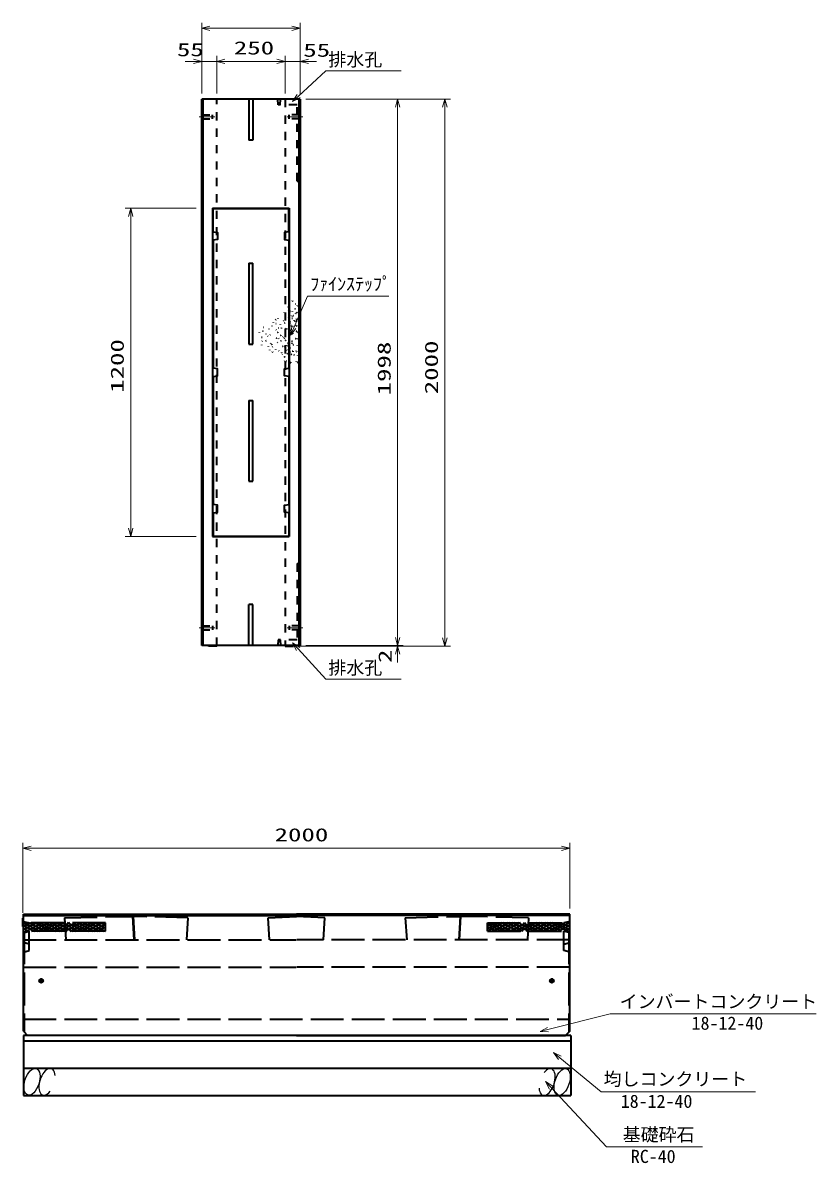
# Model space of a CAD drawing. Units: millimetres on the paper. Extents: x 15 to 1218, y 7 to 859.
# Drawn here: x 109.8 to 254.7, y 464.8 to 673.2 of the extents above; entities that cross this region are included whole.
import ezdxf
from ezdxf.enums import TextEntityAlignment as Align

# ---------------------------------------------------------------- set-up
doc = ezdxf.new("R2010")
doc.units = ezdxf.units.MM
for name, pattern in [('DASHED', [7.5, 6, -1.5]), ('USER2', [18.5, 12, -1.5, 3.5, -1.5]), ('USER3', [3, 1.5, -1.5])]:
    doc.linetypes.add(name, pattern=pattern)
for name, color, linetype, lineweight in [('D-BMK（構造物基準線）', 2, 'USER2', 18), ('D-STR-DIM（寸法）', 7, 'Continuous', 13), ('D-STR-HTXT(均しCON-旗)', 7, 'Continuous', 13), ('D-STR-HTXT(基礎砕石-旗)', 7, 'Continuous', 13), ('D-STR-HTXT（WS-旗）', 7, 'Continuous', 13), ('D-STR-HTXT（旗上げ）', 7, 'Continuous', 13), ('D-STR-STRC', 7, 'Continuous', 13), ('D-STR-STRF(グリ)', 7, 'Continuous', 25), ('D-STR（構造物）', 1, 'Continuous', 35)]:
    doc.layers.add(name, color=color, linetype=linetype, lineweight=lineweight)
doc.styles.add('ＭＳ ゴシック', font='')
doc.styles.get('ＭＳ ゴシック').set_extended_font_data('MS Gothic')

# ---------------------------------------------------------------- blocks, each defined once
blk = doc.blocks.new('_Open30')
at = {"color": 7, "linetype": 'Continuous', "lineweight": 13}
for p, q in [((-1, 0.2679), (0, 0)), ((0, 0), (-1, -0.2679)), ((0, 0), (-1, 0))]:
    blk.add_line(p, q, dxfattribs=at)

msp = doc.modelspace()

# ---------------------------------------------------------------- linework, layer by layer
at = {"layer": 'D-BMK（構造物基準線）'}
for p, q in [((141.986, 656.035), (144.835, 656.035)), ((160.91, 656.035), (158.061, 656.035)), ((141.986, 562.635), (144.835, 562.635)), ((160.91, 562.635), (158.061, 562.635))]:
    msp.add_line(p, q, dxfattribs=at)
at = {"layer": 'D-STR-DIM（寸法）'}
for p, q in [((142.448, 667.182), (142.448, 673.232)), ((143.948, 672.232), (158.948, 672.232)), ((160.448, 667.212), (160.448, 673.232)), ((142.448, 660.285), (142.448, 667.182)), ((145.198, 660.337), (145.198, 667.182)), ((145.198, 660.285), (145.198, 667.182)), ((157.698, 660.285), (157.698, 667.182)), ((157.698, 660.322), (157.698, 667.182)), ((160.448, 660.255), (160.448, 667.182)), ((140.948, 666.182), (139.448, 666.182)), ((142.448, 666.182), (145.198, 666.182)), ((146.698, 666.182), (148.198, 666.182)), ((146.698, 666.182), (156.198, 666.182)), ((156.198, 666.182), (154.698, 666.182)), ((157.698, 666.182), (160.448, 666.182)), ((161.948, 666.182), (163.448, 666.182)), ((161.448, 659.285), (179.236, 659.285)), ((177.799, 659.285), (187.876, 659.285)), ((178.236, 560.885), (178.236, 657.785)), ((186.876, 560.785), (186.876, 657.785)), ((141.448, 639.335), (128.484, 639.335)), ((129.484, 580.835), (129.484, 637.835)), ((141.448, 579.335), (128.484, 579.335)), ((178.236, 560.885), (178.236, 562.385)), ((160.198, 559.285), (179.236, 559.285)), ((161.448, 559.385), (179.236, 559.385)), ((161.448, 559.385), (179.236, 559.385)), ((176.799, 559.285), (187.876, 559.285)), ((178.236, 559.385), (178.236, 559.285)), ((178.236, 557.785), (178.236, 556.285))]:
    msp.add_line(p, q, dxfattribs=at)
at = {"layer": 'D-STR-HTXT(均しCON-旗)'}
for points in [[(254.711, 492.08), (217.078, 492.032), (205.715, 489.167)], [(243.635, 477.798), (215.427, 477.798), (207.868, 484.012)]]:
    msp.add_lwpolyline(points, dxfattribs=at)
at = {"layer": 'D-STR-HTXT(基礎砕石-旗)'}
msp.add_lwpolyline([(233.95, 467.719), (216.379, 467.719), (206.289, 478.585)], dxfattribs=at)
at = {"layer": 'D-STR-HTXT（WS-旗）'}
for points in [[(178.902, 664.431), (165.113, 664.431), (160.156, 659.842)], [(178.902, 553.237), (165.113, 553.237), (160.066, 558.769)]]:
    msp.add_lwpolyline(points, dxfattribs=at)
at = {"layer": 'D-STR-HTXT（旗上げ）'}
msp.add_lwpolyline([(176.62, 623.244), (161.791, 623.244), (159.291, 617.493)], dxfattribs=at)
at = {"layer": 'D-STR-STRC'}
for p, q in [((109.778, 510.529), (109.778, 523.324)), ((209.678, 511.284), (209.678, 523.324)), ((111.278, 522.324), (208.178, 522.324))]:
    msp.add_line(p, q, dxfattribs=at)
at = {"layer": 'D-STR-STRF(グリ)'}
for centre, major_axis in [((111.454, 479.632), (0.79, 2.421)), ((208.303, 479.585), (-0.79, -2.421))]:
    msp.add_ellipse(centre, major_axis=major_axis, ratio=0.5139, dxfattribs=at)
for centre, major_axis in [((114.194, 479.632), (0.79, 2.421)), ((205.562, 479.585), (-0.79, -2.421))]:
    msp.add_ellipse(centre, major_axis=major_axis, ratio=0.5139, start_param=5.3575563, end_param=10.3750652, dxfattribs=at)
at = {"layer": 'D-STR（構造物）'}
for p, q in [((142.448, 559.385), (142.448, 659.285)), ((160.448, 659.285), (142.448, 659.285)), ((142.698, 559.385), (142.698, 659.285)), ((151.073, 659.285), (151.073, 651.785)), ((151.823, 659.285), (151.823, 651.785)), ((160.198, 659.285), (160.198, 559.385)), ((160.448, 659.285), (160.448, 559.385)), ((151.823, 651.785), (151.073, 651.785)), ((144.448, 639.335), (144.448, 579.335)), ((144.448, 639.335), (158.448, 639.335)), ((144.523, 635.01), (144.523, 639.26)), ((144.523, 639.26), (158.373, 639.26)), ((158.373, 635.01), (158.373, 639.26)), ((158.448, 639.335), (158.448, 579.335)), ((144.523, 633.51), (144.523, 610.085)), ((158.373, 633.51), (158.373, 610.085)), ((151.073, 629.26), (151.073, 614.51)), ((151.073, 629.26), (151.823, 629.26)), ((151.823, 614.51), (151.823, 629.26)), ((158.216, 621.333), (158.269, 621.28)), ((158.269, 621.28), (158.322, 621.333)), ((158.33, 622.188), (158.402, 622.168)), ((158.955, 622.363), (159.013, 622.411)), ((159.013, 622.411), (159.061, 622.354)), ((159.531, 621.857), (159.606, 621.857)), ((159.878, 621.472), (159.931, 621.525)), ((159.931, 621.525), (159.985, 621.472)), ((157.562, 620.197), (157.555, 620.271)), ((157.85, 619.599), (157.779, 619.625)), ((158.309, 620.61), (158.244, 620.573)), ((158.263, 619.483), (158.294, 619.415)), ((158.479, 619.788), (158.418, 619.745)), ((158.479, 619.788), (158.522, 619.726)), ((158.696, 620.461), (158.622, 620.474)), ((158.913, 619.611), (158.974, 619.654)), ((158.974, 619.654), (159.017, 619.593)), ((159.035, 620.389), (159.06, 620.46)), ((159.243, 619.714), (159.311, 619.745)), ((159.515, 620.924), (159.442, 620.905)), ((159.495, 620.997), (159.515, 620.924)), ((159.632, 620.087), (159.645, 620.161)), ((159.645, 620.161), (159.719, 620.148)), ((159.826, 620.287), (159.888, 620.33)), ((159.888, 620.33), (159.931, 620.269)), ((153.791, 617.528), (153.716, 617.535)), ((154.756, 617.238), (154.763, 617.312)), ((155.235, 617.852), (155.309, 617.859)), ((155.544, 618.36), (155.563, 618.432)), ((156.016, 618.942), (155.963, 618.995)), ((155.992, 618.235), (156.057, 618.273)), ((156.01, 617.145), (156.042, 617.077)), ((156.016, 618.942), (156.07, 618.995)), ((156.432, 619.119), (156.395, 619.184)), ((156.5, 617.386), (156.425, 617.392)), ((156.808, 618.122), (156.782, 618.052)), ((157.059, 617.408), (156.991, 617.376)), ((157.059, 617.408), (157.027, 617.476)), ((157.398, 618.74), (157.34, 618.691)), ((157.583, 618.404), (157.644, 618.361)), ((157.644, 618.361), (157.601, 618.299)), ((157.747, 617.302), (157.699, 617.359)), ((157.999, 617.263), (157.934, 617.226)), ((157.961, 617.328), (157.999, 617.263)), ((158.225, 618.003), (158.3, 617.997)), ((158.59, 618.374), (158.665, 618.374)), ((158.609, 618.545), (158.596, 618.619)), ((158.676, 617.056), (158.656, 617.129)), ((158.834, 617.853), (158.761, 617.833)), ((159.022, 619.184), (158.947, 619.19)), ((158.996, 617.815), (159.058, 617.772)), ((159.058, 617.772), (159.015, 617.711)), ((159.365, 618.767), (159.317, 618.825)), ((159.476, 618.71), (159.415, 618.667)), ((159.519, 618.648), (159.476, 618.71)), ((159.677, 617.86), (159.751, 617.873)), ((159.768, 618.657), (159.694, 618.67)), ((159.751, 617.873), (159.764, 617.799)), ((159.755, 618.584), (159.768, 618.657)), ((159.759, 619.035), (159.796, 619.1)), ((159.796, 619.1), (159.861, 619.063)), ((152.951, 616.615), (152.932, 616.543)), ((153.403, 615.739), (153.478, 615.739)), ((153.508, 615.022), (153.45, 614.973)), ((153.634, 616.839), (153.577, 616.791)), ((153.682, 616.781), (153.634, 616.839)), ((154.227, 616.284), (154.152, 616.284)), ((154.172, 615.033), (154.237, 615.071)), ((154.237, 615.071), (154.199, 615.136)), ((154.606, 615.9), (154.553, 615.953)), ((154.974, 616.201), (155.006, 616.269)), ((156.112, 615.597), (156.112, 615.522)), ((156.187, 615.597), (156.112, 615.597)), ((156.285, 616.648), (156.342, 616.696)), ((156.342, 616.696), (156.391, 616.639)), ((156.58, 615.469), (156.561, 615.542)), ((156.861, 616.142), (156.936, 616.142)), ((156.963, 615.077), (156.895, 615.045)), ((156.936, 616.142), (156.936, 616.067)), ((156.994, 615.009), (156.963, 615.077)), ((157.261, 615.81), (157.208, 615.757)), ((157.54, 615.575), (157.483, 615.527)), ((157.54, 615.575), (157.588, 615.517)), ((157.725, 615.239), (157.787, 615.196)), ((157.787, 615.196), (157.744, 615.135)), ((158.44, 616.656), (158.402, 616.591)), ((158.43, 615.246), (158.487, 615.295)), ((158.487, 615.295), (158.439, 615.352)), ((158.603, 617.037), (158.676, 617.056)), ((158.862, 616.3), (158.849, 616.226)), ((158.997, 615.061), (158.924, 615.081)), ((158.977, 614.989), (158.997, 615.061)), ((159.117, 616.489), (159.055, 616.446)), ((159.117, 616.489), (159.16, 616.428)), ((159.557, 615.502), (159.619, 615.545)), ((159.619, 615.545), (159.662, 615.484)), ((159.807, 616.805), (159.733, 616.792)), ((159.82, 616.731), (159.807, 616.805)), ((159.91, 615.493), (159.897, 615.419)), ((160.049, 616.634), (159.988, 616.677)), ((160.006, 616.573), (160.049, 616.634)), ((151.073, 614.51), (151.823, 614.51)), ((153.368, 614.384), (153.349, 614.311)), ((154.613, 614.074), (154.587, 614.003)), ((154.832, 613.427), (154.864, 613.359)), ((155.067, 614.538), (155.048, 614.611)), ((155.251, 614.45), (155.186, 614.413)), ((155.251, 614.45), (155.289, 614.385)), ((155.355, 613.003), (155.413, 613.051)), ((155.375, 613.981), (155.428, 614.035)), ((155.413, 613.051), (155.461, 612.994)), ((155.991, 613.489), (156.011, 613.562)), ((156.248, 614.826), (156.319, 614.801)), ((156.511, 613.327), (156.518, 613.253)), ((157.037, 612.955), (157.037, 612.88)), ((157.293, 614.06), (157.225, 614.028)), ((157.325, 613.992), (157.293, 614.06)), ((157.571, 613.958), (157.545, 613.887)), ((157.913, 613.408), (157.841, 613.427)), ((157.894, 613.335), (157.913, 613.408)), ((158.066, 614.16), (157.993, 614.141)), ((158.12, 614.609), (158.045, 614.609)), ((158.046, 614.233), (158.066, 614.16)), ((158.334, 613.46), (158.281, 613.513)), ((158.281, 613.407), (158.334, 613.46)), ((158.443, 614.832), (158.368, 614.839)), ((158.65, 613.006), (158.582, 613.038)), ((158.591, 613.785), (158.666, 613.785)), ((158.976, 614.688), (158.904, 614.669)), ((158.996, 614.615), (158.976, 614.688)), ((159.103, 613.177), (159.03, 613.197)), ((159.103, 613.177), (159.083, 613.105)), ((159.163, 614.33), (159.22, 614.378)), ((159.22, 614.378), (159.172, 614.436)), ((159.687, 613.175), (159.693, 613.25)), ((159.883, 613.022), (159.835, 613.08)), ((159.916, 614.296), (159.909, 614.221)), ((157.153, 612.663), (157.1, 612.61)), ((157.582, 612.132), (157.507, 612.132)), ((157.567, 611.353), (157.535, 611.285)), ((157.582, 612.207), (157.582, 612.132)), ((157.932, 611.37), (157.879, 611.423)), ((157.879, 611.317), (157.932, 611.37)), ((158.137, 612.725), (158.079, 612.677)), ((158.137, 612.725), (158.088, 612.782)), ((158.226, 612.65), (158.226, 612.725)), ((158.387, 611.629), (158.44, 611.576)), ((158.688, 611.154), (158.756, 611.122)), ((158.756, 611.122), (158.725, 611.054)), ((158.758, 612.649), (158.832, 612.642)), ((158.832, 612.642), (158.826, 612.568)), ((159.326, 612.494), (159.269, 612.446)), ((159.278, 612.552), (159.326, 612.494)), ((159.793, 611.291), (159.8, 611.366)), ((159.932, 611.09), (159.989, 611.138)), ((159.989, 611.138), (159.941, 611.196)), ((160.016, 612.337), (160.022, 612.412)), ((144.523, 608.585), (144.523, 585.16)), ((158.373, 608.585), (158.373, 585.16)), ((151.073, 604.16), (151.823, 604.16)), ((151.073, 604.16), (151.073, 589.41)), ((151.823, 589.41), (151.823, 604.16)), ((151.073, 589.41), (151.823, 589.41)), ((144.523, 583.66), (144.523, 579.41)), ((158.373, 583.66), (158.373, 579.41)), ((144.448, 579.335), (158.448, 579.335)), ((144.523, 579.41), (158.373, 579.41)), ((151.073, 559.385), (151.073, 566.885)), ((151.823, 566.885), (151.073, 566.885)), ((151.823, 559.385), (151.823, 566.885)), ((160.448, 559.385), (142.448, 559.385)), ((143.698, 559.285), (143.598, 559.385)), ((145.198, 559.285), (143.698, 559.285)), ((145.198, 559.285), (145.298, 559.385)), ((157.698, 559.285), (157.598, 559.385)), ((157.698, 559.285), (159.198, 559.285)), ((159.198, 559.285), (159.298, 559.385)), ((109.778, 509.529), (109.878, 509.629)), ((109.778, 508.029), (109.778, 509.529)), ((109.878, 488.858), (109.878, 510.284)), ((109.878, 510.284), (159.778, 510.284)), ((109.878, 510.034), (159.728, 510.034)), ((209.678, 510.284), (159.778, 510.284)), ((209.678, 510.034), (159.828, 510.034)), ((209.678, 488.858), (209.678, 510.284)), ((109.778, 508.029), (109.878, 507.929)), ((113.128, 498.551), (113.128, 497.651)), ((206.428, 498.551), (206.428, 497.651)), ((112.678, 498.101), (113.578, 498.101)), ((206.878, 498.101), (205.978, 498.101)), ((109.878, 488.858), (110.628, 488.108)), ((209.878, 488.108), (109.878, 488.108)), ((109.878, 488.108), (109.878, 487.108)), ((159.778, 488.108), (110.628, 488.108)), ((159.778, 488.108), (208.928, 488.108)), ((209.678, 488.858), (208.928, 488.108)), ((209.878, 488.108), (209.878, 487.108)), ((109.878, 487.108), (209.878, 487.108)), ((109.878, 487.108), (209.878, 487.108)), ((109.878, 487.108), (109.878, 482.108)), ((209.878, 487.108), (209.878, 482.108)), ((109.878, 482.108), (209.878, 482.108)), ((109.878, 482.108), (109.878, 477.108)), ((109.878, 482.108), (209.878, 482.108)), ((209.878, 482.108), (209.878, 477.108)), ((109.878, 477.108), (209.878, 477.108))]:
    msp.add_line(p, q, dxfattribs=at)
at = {"layer": 'D-STR（構造物）', "linetype": 'USER3'}
for p, q in [((145.198, 559.385), (145.198, 659.285)), ((156.8, 658.235), (156.873, 659.285)), ((157.698, 659.285), (157.698, 559.385)), ((159.873, 644.285), (159.873, 658.235)), ((142.448, 656.385), (144.448, 656.385)), ((142.448, 655.685), (144.448, 655.685)), ((144.448, 655.685), (144.448, 656.385)), ((160.448, 656.385), (158.448, 656.385)), ((158.448, 655.685), (158.448, 656.385)), ((160.448, 655.685), (158.448, 655.685)), ((159.873, 644.285), (160.448, 644.285)), ((159.873, 574.385), (159.873, 560.435)), ((159.873, 574.385), (160.448, 574.385)), ((142.448, 562.985), (144.448, 562.985)), ((144.448, 562.985), (144.448, 562.285)), ((158.448, 562.985), (158.448, 562.285)), ((160.448, 562.985), (158.448, 562.985)), ((142.448, 562.285), (144.448, 562.285)), ((160.448, 562.285), (158.448, 562.285)), ((156.8, 560.435), (156.873, 559.385))]:
    msp.add_line(p, q, dxfattribs=at)
at = {"layer": 'D-STR（構造物）', "linetype": 'DASHED'}
for p, q in [((109.877, 508.434), (110.556, 508.773)), ((109.878, 508.936), (110.928, 508.684)), ((113.877, 507.184), (110.83, 508.707)), ((117.378, 509.609), (129.828, 509.859)), ((117.378, 509.609), (117.613, 505.608)), ((129.828, 509.859), (130.078, 505.608)), ((129.903, 509.859), (130.155, 505.608)), ((139.907, 509.609), (129.903, 509.859)), ((139.907, 509.609), (139.655, 505.608)), ((154.603, 509.609), (159.778, 509.859)), ((154.853, 505.608), (154.603, 509.609)), ((164.953, 509.609), (159.778, 509.859)), ((164.703, 505.608), (164.953, 509.609)), ((179.65, 509.609), (189.653, 509.859)), ((179.65, 509.609), (179.901, 505.608)), ((189.653, 509.859), (189.401, 505.608)), ((189.728, 509.859), (189.478, 505.608)), ((202.178, 509.609), (189.728, 509.859)), ((202.178, 509.609), (201.943, 505.608)), ((205.679, 507.184), (208.727, 508.707)), ((209.678, 508.936), (208.628, 508.684)), ((209.679, 508.434), (209, 508.773)), ((112.377, 508.684), (109.877, 507.434)), ((111.377, 508.684), (109.877, 507.934)), ((109.877, 506.934), (113.377, 508.684)), ((109.877, 508.684), (112.877, 507.184)), ((109.877, 508.184), (111.877, 507.184)), ((109.877, 507.684), (110.877, 507.184)), ((109.878, 506.857), (110.928, 507.184)), ((110.028, 507.108), (110.028, 488.708)), ((124.878, 507.184), (110.927, 507.184)), ((124.878, 508.684), (110.928, 508.684)), ((110.928, 503.626), (110.928, 507.184)), ((111.377, 507.184), (114.377, 508.684)), ((114.877, 507.184), (111.877, 508.684)), ((112.377, 507.184), (115.377, 508.684)), ((112.877, 508.684), (115.877, 507.184)), ((116.377, 508.684), (113.377, 507.184)), ((113.877, 508.684), (116.877, 507.184)), ((117.377, 508.684), (114.377, 507.184)), ((114.877, 508.684), (117.877, 507.184)), ((118.377, 508.684), (115.377, 507.184)), ((115.877, 508.684), (118.877, 507.184)), ((116.377, 507.184), (119.377, 508.684)), ((119.877, 507.184), (116.877, 508.684)), ((117.377, 507.184), (120.377, 508.684)), ((120.877, 507.184), (117.877, 508.684)), ((118.377, 507.184), (121.377, 508.684)), ((118.877, 508.684), (121.877, 507.184)), ((119.377, 507.184), (122.377, 508.684)), ((119.877, 508.684), (122.877, 507.184)), ((123.377, 508.684), (120.377, 507.184)), ((120.877, 508.684), (123.877, 507.184)), ((124.377, 508.684), (121.377, 507.184)), ((121.877, 508.684), (124.878, 507.183)), ((122.377, 507.184), (124.878, 508.434)), ((124.878, 507.683), (122.877, 508.684)), ((123.377, 507.184), (124.878, 507.934)), ((124.878, 508.183), (123.877, 508.684)), ((124.377, 507.184), (124.878, 507.434)), ((124.878, 507.184), (124.878, 508.684)), ((194.678, 507.184), (194.678, 508.684)), ((194.678, 508.684), (208.628, 508.684)), ((197.679, 508.684), (194.678, 507.183)), ((194.678, 507.683), (196.679, 508.684)), ((194.678, 508.183), (195.679, 508.684)), ((197.179, 507.184), (194.678, 508.434)), ((196.179, 507.184), (194.678, 507.934)), ((195.179, 507.184), (194.678, 507.434)), ((194.678, 507.184), (208.629, 507.184)), ((195.179, 508.684), (198.179, 507.184)), ((198.679, 508.684), (195.679, 507.184)), ((196.179, 508.684), (199.179, 507.184)), ((199.679, 508.684), (196.679, 507.184)), ((200.179, 507.184), (197.179, 508.684)), ((200.679, 508.684), (197.679, 507.184)), ((201.179, 507.184), (198.179, 508.684)), ((198.679, 507.184), (201.679, 508.684)), ((202.179, 507.184), (199.179, 508.684)), ((199.679, 507.184), (202.679, 508.684)), ((203.179, 507.184), (200.179, 508.684)), ((203.679, 508.684), (200.679, 507.184)), ((201.179, 508.684), (204.179, 507.184)), ((204.679, 508.684), (201.679, 507.184)), ((202.179, 508.684), (205.179, 507.184)), ((205.679, 508.684), (202.679, 507.184)), ((203.179, 508.684), (206.179, 507.184)), ((206.679, 508.684), (203.679, 507.184)), ((207.179, 507.184), (204.179, 508.684)), ((204.679, 507.184), (207.679, 508.684)), ((208.179, 507.184), (205.179, 508.684)), ((209.679, 506.934), (206.179, 508.684)), ((209.679, 508.684), (206.679, 507.184)), ((207.179, 508.684), (209.679, 507.434)), ((209.679, 508.184), (207.679, 507.184)), ((208.179, 508.684), (209.679, 507.934)), ((209.678, 506.857), (208.628, 507.184)), ((208.628, 503.626), (208.628, 507.184)), ((209.679, 507.684), (208.679, 507.184)), ((209.528, 507.108), (209.528, 488.708)), ((109.878, 505.608), (159.728, 505.608)), ((110.928, 504.822), (109.878, 505.091)), ((209.678, 505.608), (159.828, 505.608)), ((208.628, 504.822), (209.678, 505.091)), ((109.878, 503.357), (110.928, 503.626)), ((209.678, 503.357), (208.628, 503.626)), ((109.878, 500.608), (159.728, 500.608)), ((209.678, 500.608), (159.828, 500.608)), ((109.878, 491.108), (209.678, 491.108))]:
    msp.add_line(p, q, dxfattribs=at)
at = {"layer": 'D-STR（構造物）', "linetype": 'USER3'}
for points in [[(159.873, 658.235), (156.434, 658.235), (156.353, 659.285)], [(159.873, 560.435), (156.434, 560.435), (156.353, 559.385)]]:
    msp.add_lwpolyline(points, dxfattribs=at)
at = {"layer": 'D-STR（構造物）'}
for points in [[(144.523, 635.01), (145.323, 634.885), (145.323, 633.635), (144.523, 633.51)], [(158.373, 635.01), (157.573, 634.885), (157.573, 633.635), (158.373, 633.51)], [(144.523, 608.585), (145.323, 608.71), (145.323, 609.96), (144.523, 610.085)], [(158.373, 608.585), (157.573, 608.71), (157.573, 609.96), (158.373, 610.085)], [(144.523, 583.66), (145.323, 583.785), (145.323, 585.035), (144.523, 585.16)], [(158.373, 583.66), (157.573, 583.785), (157.573, 585.035), (158.373, 585.16)]]:
    msp.add_lwpolyline(points, dxfattribs=at)
for centre, radius in [((113.128, 498.101), 0.35), ((113.128, 498.101), 0.3), ((206.428, 498.101), 0.35), ((206.428, 498.101), 0.3)]:
    msp.add_circle(centre, radius, dxfattribs=at)

# ---------------------------------------------------------------- block references
at = {"layer": 'D-STR-DIM（寸法）', "xscale": 1.5, "yscale": 1.5}
for p, rotation in [((142.448, 672.232), 180), ((145.198, 666.182), 180), ((145.198, 666.182), 180), ((160.448, 666.182), 180), ((178.236, 659.285), 90), ((186.876, 659.285), 90), ((129.484, 639.335), 90), ((129.484, 579.335), 270), ((178.236, 559.385), 270), ((178.236, 559.385), 270), ((178.236, 559.285), 90), ((186.876, 559.285), 270)]:
    msp.add_blockref('_Open30', p, dxfattribs=dict(at, rotation=rotation))
for p in [(160.448, 672.232), (142.448, 666.182), (157.698, 666.182), (157.698, 666.182)]:
    msp.add_blockref('_Open30', p, dxfattribs=at)
at = {"layer": 'D-STR-HTXT(均しCON-旗)', "xscale": 1.5, "yscale": 1.5}
for p, rotation in [((204.261, 488.801), 194.1476), ((206.71, 484.964), 140.57786)]:
    msp.add_blockref('_Open30', p, dxfattribs=dict(at, rotation=rotation))
at = {"layer": 'D-STR-HTXT(基礎砕石-旗)', "xscale": 1.5, "yscale": 1.5, "rotation": 132.88015}
msp.add_blockref('_Open30', (205.268, 479.684), dxfattribs=at)
at = {"layer": 'D-STR-HTXT（WS-旗）', "xscale": 1.5, "yscale": 1.5}
for p, rotation in [((159.055, 658.823), 222.78711), ((159.055, 559.877), 132.37661)]:
    msp.add_blockref('_Open30', p, dxfattribs=dict(at, rotation=rotation))
at = {"layer": 'D-STR-HTXT（旗上げ）', "xscale": 1.5, "yscale": 1.5, "rotation": 246.50838}
msp.add_blockref('_Open30', (158.693, 616.118), dxfattribs=at)
at = {"layer": 'D-STR-STRC', "xscale": 1.5, "yscale": 1.5, "rotation": 180}
msp.add_blockref('_Open30', (109.778, 522.324), dxfattribs=at)
at = {"layer": 'D-STR-STRC', "xscale": 1.5, "yscale": 1.5}
msp.add_blockref('_Open30', (209.678, 522.324), dxfattribs=at)

# ---------------------------------------------------------------- texts
at = {"layer": 'D-STR-DIM（寸法）', "style": 'ＭＳ ゴシック', "width": 1.5}
for s, p in [('55', (137.929, 666.4)), ('250', (148.323, 666.719)), ('55', (161.013, 666.305))]:
    msp.add_text(s, height=2.405, dxfattribs=at).set_placement(p, align=Align.BOTTOM_LEFT)
for s, p in [('1200', (128.947, 605.585)), ('1998', (177.699, 605.127)), ('2000', (186.339, 605.327)), ('2', (177.874, 556.197))]:
    msp.add_text(s, height=2.405, rotation=90, dxfattribs=at).set_placement(p, align=Align.BOTTOM_LEFT)
at = {"layer": 'D-STR-HTXT(均しCON-旗)', "style": 'ＭＳ ゴシック'}
for s, p in [('インバートコンクリート', (218.808, 492.376)), ('18-12-40', (231.951, 488.429)), ('均しコンクリート', (215.874, 478.209)), ('18-12-40', (219.008, 474.147))]:
    msp.add_text(s, height=2.405, dxfattribs=at).set_placement(p, align=Align.BOTTOM_LEFT)
at = {"layer": 'D-STR-HTXT(基礎砕石-旗)', "style": 'ＭＳ ゴシック'}
for s, p in [('基礎砕石', (219.362, 468.053)), ('RC-40', (220.85, 464.068))]:
    msp.add_text(s, height=2.405, dxfattribs=at).set_placement(p, align=Align.BOTTOM_LEFT)
at = {"layer": 'D-STR-HTXT（WS-旗）', "style": 'ＭＳ ゴシック'}
for p in [(165.594, 664.583), (165.594, 553.388)]:
    msp.add_text('排水孔', height=2.405, dxfattribs=at).set_placement(p, align=Align.BOTTOM_LEFT)
at = {"layer": 'D-STR-HTXT（旗上げ）', "style": 'ＭＳ ゴシック'}
msp.add_text('ﾌｧｲﾝｽﾃｯﾌﾟ', height=2.405, dxfattribs=at).set_placement((162.27, 623.568), align=Align.BOTTOM_LEFT)
at = {"layer": 'D-STR-STRC', "style": 'ＭＳ ゴシック', "width": 1.5}
msp.add_text('2000', height=2.405, dxfattribs=at).set_placement((155.77, 522.862), align=Align.BOTTOM_LEFT)

doc.saveas('drawing.dxf')
